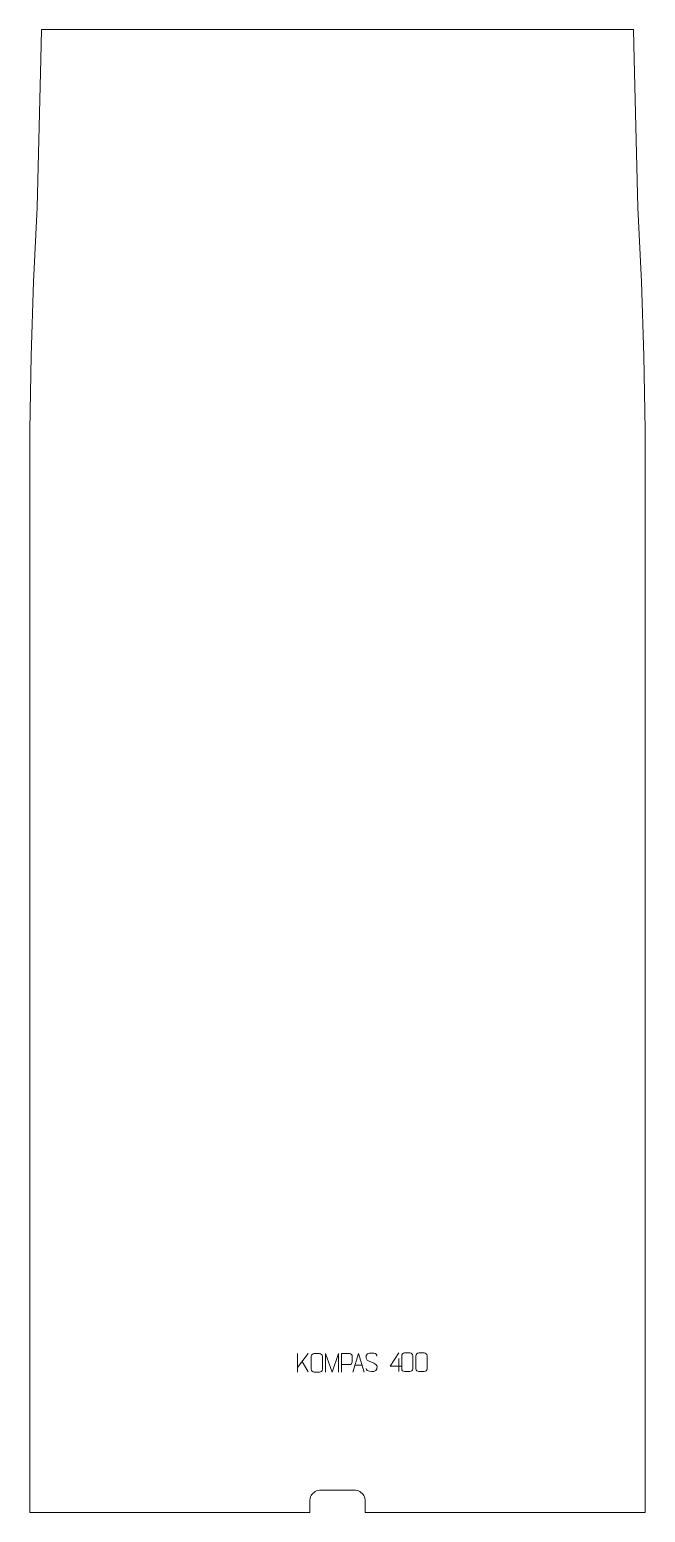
# Model space of a CAD drawing. Header units: millimetres. Extents: x -415 to 415, y -1487 to 513.
import ezdxf

# ---------------------------------------------------------------- set-up
doc = ezdxf.new("R2010")
doc.units = ezdxf.units.MM
doc.header["$MEASUREMENT"] = 0
doc.layers.add('layer 1', color=7, linetype='Continuous')

msp = doc.modelspace()

# ---------------------------------------------------------------- linework, layer by layer
at = {"layer": 'layer 1', "color": 242, "lineweight": 9}
msp.add_open_spline([(31.6306, -1460.5989), (31.6306, -1460.5989), (30, -1459.5082), (30, -1459.5082), (30, -1459.5082), (30, -1459.5082), (28.2401, -1458.6415), (28.2401, -1458.6415), (28.2401, -1458.6415), (28.2401, -1458.6415), (26.3824, -1458.0105), (26.3824, -1458.0105), (26.3824, -1458.0105), (26.3824, -1458.0105), (24.4579, -1457.627), (24.4579, -1457.627), (24.4579, -1457.627), (24.4579, -1457.627), (22.499, -1457.4993), (22.499, -1457.4993), (22.499, -1457.4993), (22.499, -1457.4993), (-22.5005, -1457.4993), (-22.5005, -1457.4993), (-22.5005, -1457.4993), (-22.5005, -1457.4993), (-24.4579, -1457.627), (-24.4579, -1457.627), (-24.4579, -1457.627), (-24.4579, -1457.627), (-26.3824, -1458.0105), (-26.3824, -1458.0105), (-26.3824, -1458.0105), (-26.3824, -1458.0105), (-28.2397, -1458.6415), (-28.2397, -1458.6415), (-28.2397, -1458.6415), (-28.2397, -1458.6415), (-30, -1459.5082), (-30, -1459.5082), (-30, -1459.5082), (-30, -1459.5082), (-31.6317, -1460.5989), (-31.6317, -1460.5989), (-31.6317, -1460.5989), (-31.6317, -1460.5989), (-33.1074, -1461.8924), (-33.1074, -1461.8924), (-33.1074, -1461.8924), (-33.1074, -1461.8924), (-34.4009, -1463.3677), (-34.4009, -1463.3677), (-34.4009, -1463.3677), (-34.4009, -1463.3677), (-35.4901, -1464.9987), (-35.4901, -1464.9987), (-35.4901, -1464.9987), (-35.4901, -1464.9987), (-36.3583, -1466.7586), (-36.3583, -1466.7586), (-36.3583, -1466.7586), (-36.3583, -1466.7586), (-36.9893, -1468.617), (-36.9893, -1468.617), (-36.9893, -1468.617), (-36.9893, -1468.617), (-37.3713, -1470.5419), (-37.3713, -1470.5419), (-37.3713, -1470.5419), (-37.3713, -1470.5419), (-37.5005, -1472.4993), (-37.5005, -1472.4993), (-37.5005, -1472.4993), (-37.5005, -1472.4993), (-37.5005, -1487.4992), (-37.5005, -1487.4992), (-37.5005, -1487.4992), (-37.5005, -1487.4992), (-414.9995, -1487.4992), (-414.9995, -1487.4992), (-414.9995, -1487.4992), (-414.9995, -1487.4992), (-414.9995, -27.5002), (-414.9995, -27.5002), (-414.9995, -27.5002), (-414.9995, -27.5002), (-412.9999, 72.5001), (-412.9999, 72.5001), (-412.9999, 72.5001), (-412.9999, 72.5001), (-410.0003, 172.5005), (-410.0003, 172.5005), (-410.0003, 172.5005), (-410.0003, 172.5005), (-405.0001, 272.5004), (-405.0001, 272.5004), (-405.0001, 272.5004), (-405.0001, 272.5004), (-399.9995, 472.5011), (-399.9995, 472.5011), (-399.9995, 472.5011), (-399.9995, 472.5011), (-399.2, 512.5004), (-399.2, 512.5004), (-399.2, 512.5004), (-399.2, 512.5004), (399.2, 512.5004), (399.2, 512.5004), (399.2, 512.5004), (399.2, 512.5004), (399.9995, 472.5011), (399.9995, 472.5011), (399.9995, 472.5011), (399.9995, 472.5011), (405.0001, 272.5004), (405.0001, 272.5004), (405.0001, 272.5004), (405.0001, 272.5004), (410.0003, 172.5005), (410.0003, 172.5005), (410.0003, 172.5005), (410.0003, 172.5005), (412.9999, 72.5001), (412.9999, 72.5001), (412.9999, 72.5001), (412.9999, 72.5001), (414.9995, -27.5002), (414.9995, -27.5002), (414.9995, -27.5002), (414.9995, -27.5002), (414.9995, -1487.4992), (414.9995, -1487.4992), (414.9995, -1487.4992), (414.9995, -1487.4992), (37.5005, -1487.4992), (37.5005, -1487.4992), (37.5005, -1487.4992), (37.5005, -1487.4992), (37.5005, -1472.4993), (37.5005, -1472.4993), (37.5005, -1472.4993), (37.5005, -1472.4993), (37.3713, -1470.5419), (37.3713, -1470.5419), (37.3713, -1470.5419), (37.3713, -1470.5419), (36.9882, -1468.617), (36.9882, -1468.617), (36.9882, -1468.617), (36.9882, -1468.617), (36.3583, -1466.7586), (36.3583, -1466.7586), (36.3583, -1466.7586), (36.3583, -1466.7586), (35.4901, -1464.9987), (35.4901, -1464.9987), (35.4901, -1464.9987), (35.4901, -1464.9987), (34.3994, -1463.3677), (34.3994, -1463.3677), (34.3994, -1463.3677), (34.3994, -1463.3677), (33.1059, -1461.8924), (33.1059, -1461.8924), (33.1059, -1461.8924), (33.1059, -1461.8924), (31.6306, -1460.5989), (31.6306, -1460.5989)], degree=3, knots=[0, 0, 0, 0, 0.023255814, 0.023255814, 0.023255814, 0.023255814, 0.046511628, 0.046511628, 0.046511628, 0.046511628, 0.069767442, 0.069767442, 0.069767442, 0.069767442, 0.093023256, 0.093023256, 0.093023256, 0.093023256, 0.11627907, 0.11627907, 0.11627907, 0.11627907, 0.139534884, 0.139534884, 0.139534884, 0.139534884, 0.162790698, 0.162790698, 0.162790698, 0.162790698, 0.186046512, 0.186046512, 0.186046512, 0.186046512, 0.209302326, 0.209302326, 0.209302326, 0.209302326, 0.23255814, 0.23255814, 0.23255814, 0.23255814, 0.255813953, 0.255813953, 0.255813953, 0.255813953, 0.279069767, 0.279069767, 0.279069767, 0.279069767, 0.302325581, 0.302325581, 0.302325581, 0.302325581, 0.325581395, 0.325581395, 0.325581395, 0.325581395, 0.348837209, 0.348837209, 0.348837209, 0.348837209, 0.372093023, 0.372093023, 0.372093023, 0.372093023, 0.395348837, 0.395348837, 0.395348837, 0.395348837, 0.418604651, 0.418604651, 0.418604651, 0.418604651, 0.441860465, 0.441860465, 0.441860465, 0.441860465, 0.465116279, 0.465116279, 0.465116279, 0.465116279, 0.488372093, 0.488372093, 0.488372093, 0.488372093, 0.511627907, 0.511627907, 0.511627907, 0.511627907, 0.534883721, 0.534883721, 0.534883721, 0.534883721, 0.558139535, 0.558139535, 0.558139535, 0.558139535, 0.581395349, 0.581395349, 0.581395349, 0.581395349, 0.604651163, 0.604651163, 0.604651163, 0.604651163, 0.627906977, 0.627906977, 0.627906977, 0.627906977, 0.651162791, 0.651162791, 0.651162791, 0.651162791, 0.674418605, 0.674418605, 0.674418605, 0.674418605, 0.697674419, 0.697674419, 0.697674419, 0.697674419, 0.720930233, 0.720930233, 0.720930233, 0.720930233, 0.744186047, 0.744186047, 0.744186047, 0.744186047, 0.76744186, 0.76744186, 0.76744186, 0.76744186, 0.790697674, 0.790697674, 0.790697674, 0.790697674, 0.813953488, 0.813953488, 0.813953488, 0.813953488, 0.837209302, 0.837209302, 0.837209302, 0.837209302, 0.860465116, 0.860465116, 0.860465116, 0.860465116, 0.88372093, 0.88372093, 0.88372093, 0.88372093, 0.906976744, 0.906976744, 0.906976744, 0.906976744, 0.930232558, 0.930232558, 0.930232558, 0.930232558, 0.953488372, 0.953488372, 0.953488372, 0.953488372, 1, 1, 1, 1], dxfattribs=at)
at = {"layer": 'layer 1', "color": 250, "lineweight": 9}
for points in [[(-54.0811, -1273.3094), (-54.0811, -1273.3094), (-54.0811, -1298.263), (-54.0811, -1298.263)], [(-39.7182, -1273.3094), (-39.7182, -1273.3094), (-54.0811, -1291.9491), (-54.0811, -1291.9491)], [(82.845, -1279.7777), (82.845, -1279.7777), (82.845, -1297.4424), (82.845, -1297.4424)], [(-39.3932, -1298.1672), (-39.3932, -1298.1672), (-47.8558, -1283.8536), (-47.8558, -1283.8536)], [(23.5682, -1289.1193), (23.5682, -1289.1193), (33.0552, -1289.1193), (33.0552, -1289.1193)]]:
    msp.add_open_spline(points, degree=3, dxfattribs=at)
for points, knots in [([(-31.4366, -1273.3543), (-29.0705, -1273.3543), (-26.704, -1273.3543), (-24.3375, -1273.3543), (-24.3375, -1273.3543), (-22.357, -1273.3187), (-20.331, -1274.813), (-20.3039, -1277.2551), (-20.3039, -1277.2551), (-20.3043, -1283.0125), (-20.3043, -1288.7703), (-20.3039, -1294.5285), (-20.3039, -1294.5285), (-20.446, -1296.8561), (-22.1524, -1298.3384), (-24.3375, -1298.3492), (-24.3375, -1298.3492), (-26.7099, -1298.3488), (-29.0823, -1298.3488), (-31.4543, -1298.3492), (-31.4543, -1298.3492), (-33.4128, -1298.4548), (-35.4192, -1296.5669), (-35.4078, -1294.5459), (-35.4078, -1294.5459), (-35.4074, -1288.7653), (-35.4074, -1282.985), (-35.4078, -1277.2052), (-35.4078, -1277.2052), (-35.4035, -1275.0632), (-33.6264, -1273.3407), (-31.4366, -1273.3543)], [0, 0, 0, 0, 0.111111111, 0.111111111, 0.111111111, 0.111111111, 0.222222222, 0.222222222, 0.222222222, 0.222222222, 0.333333333, 0.333333333, 0.333333333, 0.333333333, 0.444444444, 0.444444444, 0.444444444, 0.444444444, 0.555555556, 0.555555556, 0.555555556, 0.555555556, 0.666666667, 0.666666667, 0.666666667, 0.666666667, 0.777777778, 0.777777778, 0.777777778, 0.777777778, 1, 1, 1, 1]), ([(-16.1386, -1298.3707), (-16.1386, -1298.3707), (-16.1386, -1273.4128), (-16.1386, -1273.4128), (-16.1386, -1273.4128), (-16.1386, -1273.4128), (-7.2216, -1298.3707), (-7.2216, -1298.3707), (-7.2216, -1298.3707), (-7.2216, -1298.3707), (1.5302, -1273.4133), (1.5302, -1273.4133), (1.5302, -1273.4133), (1.5302, -1273.4133), (1.5302, -1298.3707), (1.5302, -1298.3707)], [0, 0, 0, 0, 0.2, 0.2, 0.2, 0.2, 0.4, 0.4, 0.4, 0.4, 0.6, 0.6, 0.6, 0.6, 1, 1, 1, 1]), ([(5.2049, -1298.3688), (5.2049, -1298.3688), (5.2049, -1273.4152), (5.2049, -1273.4152), (5.2049, -1273.4152), (8.7965, -1273.4152), (12.3886, -1273.4152), (15.9806, -1273.4152), (15.9806, -1273.4152), (18.3037, -1273.4531), (19.8597, -1274.9432), (19.8555, -1277.3093), (19.8555, -1277.3093), (19.8551, -1279.345), (19.8551, -1282.4043), (19.8555, -1284.4403), (19.8555, -1284.4403), (19.849, -1286.3157), (18.0384, -1288.2576), (16.0307, -1288.2767), (16.0307, -1288.2767), (16.0307, -1288.2767), (5.2049, -1288.2767), (5.2049, -1288.2767)], [0, 0, 0, 0, 0.142857143, 0.142857143, 0.142857143, 0.142857143, 0.285714286, 0.285714286, 0.285714286, 0.285714286, 0.428571429, 0.428571429, 0.428571429, 0.428571429, 0.571428571, 0.571428571, 0.571428571, 0.571428571, 0.714285714, 0.714285714, 0.714285714, 0.714285714, 1, 1, 1, 1]), ([(20.8481, -1298.3687), (20.8481, -1298.3687), (28.2123, -1273.4152), (28.2123, -1273.4152), (28.2123, -1273.4152), (28.2123, -1273.4152), (35.7753, -1298.3687), (35.7753, -1298.3687)], [0, 0, 0, 0, 0.333333333, 0.333333333, 0.333333333, 0.333333333, 1, 1, 1, 1]), ([(45.9938, -1284.892), (41.7494, -1283.4216), (36.8458, -1281.6258), (38.849, -1276.1055), (38.849, -1276.1055), (40.3512, -1271.9656), (45.56, -1272.3541), (49.1603, -1272.9552), (49.1603, -1272.9552), (52.0183, -1273.4324), (52.8822, -1274.6456), (53.1925, -1276.7297)], [0, 0, 0, 0, 0.25, 0.25, 0.25, 0.25, 0.5, 0.5, 0.5, 0.5, 1, 1, 1, 1]), ([(85.7891, -1290.5388), (85.7891, -1290.5388), (70.9674, -1290.5388), (70.9674, -1290.5388), (70.9674, -1290.5388), (70.9674, -1290.5388), (82.845, -1272.4683), (82.845, -1272.4683)], [0, 0, 0, 0, 0.333333333, 0.333333333, 0.333333333, 0.333333333, 1, 1, 1, 1]), ([(90.5402, -1272.538), (92.9063, -1272.538), (95.2728, -1272.538), (97.6393, -1272.538), (97.6393, -1272.538), (99.6198, -1272.5024), (101.6458, -1273.9967), (101.6729, -1276.4388), (101.6729, -1276.4388), (101.6725, -1282.1962), (101.6725, -1287.954), (101.6729, -1293.7122), (101.6729, -1293.7122), (101.5308, -1296.0398), (99.8244, -1297.5221), (97.6393, -1297.5329), (97.6393, -1297.5329), (95.2669, -1297.5325), (92.8945, -1297.5325), (90.5225, -1297.5329), (90.5225, -1297.5329), (88.564, -1297.6385), (86.5576, -1295.7506), (86.569, -1293.7296), (86.569, -1293.7296), (86.5694, -1287.949), (86.5694, -1282.1687), (86.569, -1276.3889), (86.569, -1276.3889), (86.5733, -1274.2469), (88.3504, -1272.5244), (90.5402, -1272.538)], [0, 0, 0, 0, 0.111111111, 0.111111111, 0.111111111, 0.111111111, 0.222222222, 0.222222222, 0.222222222, 0.222222222, 0.333333333, 0.333333333, 0.333333333, 0.333333333, 0.444444444, 0.444444444, 0.444444444, 0.444444444, 0.555555556, 0.555555556, 0.555555556, 0.555555556, 0.666666667, 0.666666667, 0.666666667, 0.666666667, 0.777777778, 0.777777778, 0.777777778, 0.777777778, 1, 1, 1, 1]), ([(109.5402, -1272.538), (111.9063, -1272.538), (114.2728, -1272.538), (116.6393, -1272.538), (116.6393, -1272.538), (118.6198, -1272.5024), (120.6458, -1273.9967), (120.6729, -1276.4388), (120.6729, -1276.4388), (120.6725, -1282.1962), (120.6725, -1287.954), (120.6729, -1293.7122), (120.6729, -1293.7122), (120.5308, -1296.0398), (118.8244, -1297.5221), (116.6393, -1297.5329), (116.6393, -1297.5329), (114.2669, -1297.5325), (111.8945, -1297.5325), (109.5225, -1297.5329), (109.5225, -1297.5329), (107.564, -1297.6385), (105.5576, -1295.7506), (105.569, -1293.7296), (105.569, -1293.7296), (105.5694, -1287.949), (105.5694, -1282.1687), (105.569, -1276.3889), (105.569, -1276.3889), (105.5733, -1274.2469), (107.3504, -1272.5244), (109.5402, -1272.538)], [0, 0, 0, 0, 0.111111111, 0.111111111, 0.111111111, 0.111111111, 0.222222222, 0.222222222, 0.222222222, 0.222222222, 0.333333333, 0.333333333, 0.333333333, 0.333333333, 0.444444444, 0.444444444, 0.444444444, 0.444444444, 0.555555556, 0.555555556, 0.555555556, 0.555555556, 0.666666667, 0.666666667, 0.666666667, 0.666666667, 0.777777778, 0.777777778, 0.777777778, 0.777777778, 1, 1, 1, 1]), ([(45.9938, -1284.8921), (50.0087, -1286.5388), (55.0336, -1288.4271), (53.2012, -1293.7874), (53.2012, -1293.7874), (51.7428, -1298.0538), (46.8365, -1297.7971), (43.1138, -1297.2424), (43.1138, -1297.2424), (40.3663, -1296.8326), (39.1466, -1295.6191), (38.7689, -1293.5069)], [0, 0, 0, 0, 0.25, 0.25, 0.25, 0.25, 0.5, 0.5, 0.5, 0.5, 1, 1, 1, 1])]:
    msp.add_open_spline(points, degree=3, knots=knots, dxfattribs=at)

doc.saveas('drawing.dxf')
